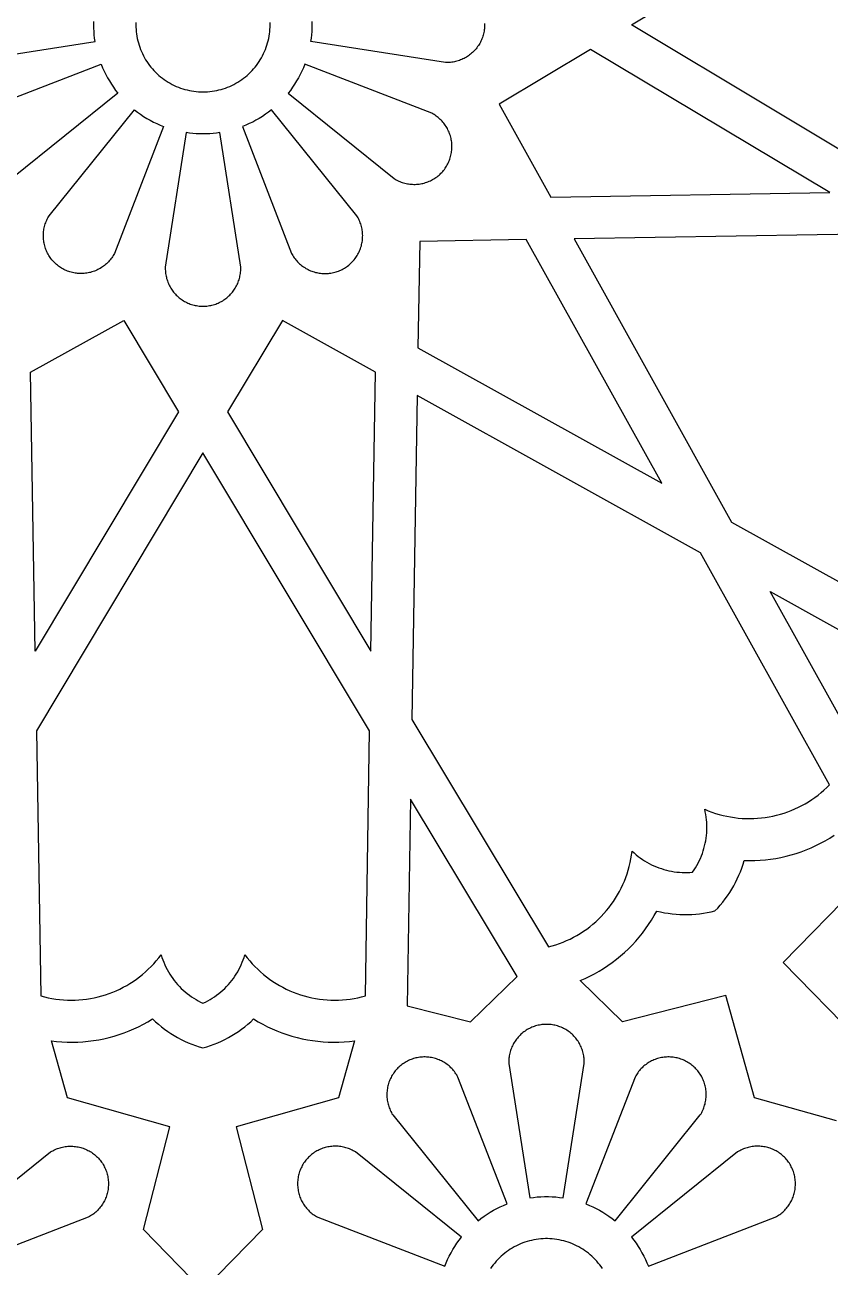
# Model space of a CAD drawing. Extents: x 0 to 1266, y 0 to 1438.
# Drawn here: x 590.9 to 782.2, y 423.7 to 719.1 of the extents above; entities that cross this region are included whole.
import ezdxf

# ---------------------------------------------------------------- set-up
doc = ezdxf.new("R2010")
doc.units = 0
doc.layers.add('Default_Layer', color=1, linetype='CONTINUOUS')

msp = doc.modelspace()

# ---------------------------------------------------------------- linework, layer by layer
at = {"layer": 'Default_Layer'}
for points in [[(801.06, 679.51), (734.98, 719.1), (801.06, 758.69)], [(575.63, 710.15), (607.58, 715.12), (607.58, 715.12), (607.47, 715.91), (607.38, 716.7), (607.32, 717.5), (607.28, 718.3), (607.27, 719.1), (607.28, 719.9)], [(617.28, 719.65), (617.27, 719.1), (617.28, 718.56), (617.31, 718.01), (617.36, 717.47), (617.42, 716.93), (617.5, 716.39), (617.61, 715.86), (617.73, 715.33), (617.86, 714.8), (618.02, 714.28), (618.19, 713.76), (618.38, 713.25), (618.59, 712.75), (618.82, 712.25), (619.06, 711.77), (619.32, 711.29), (619.59, 710.82), (619.88, 710.36), (620.19, 709.91), (620.51, 709.47), (620.85, 709.04), (621.2, 708.62), (621.56, 708.22), (621.94, 707.83), (622.33, 707.45), (622.74, 707.09), (623.15, 706.74), (623.58, 706.4), (624.02, 706.08), (624.47, 705.77), (624.93, 705.48), (625.4, 705.21), (625.88, 704.95), (626.37, 704.71), (626.86, 704.48), (627.37, 704.27), (627.88, 704.08), (628.39, 703.91), (628.91, 703.75), (629.44, 703.61), (629.97, 703.49), (630.51, 703.39), (631.04, 703.31), (631.58, 703.24), (632.13, 703.2), (632.67, 703.17), (633.21, 703.16), (633.76, 703.17), (634.3, 703.2), (634.84, 703.24), (635.38, 703.31), (635.92, 703.39), (636.46, 703.49), (636.99, 703.61), (637.52, 703.75), (638.04, 703.91), (638.55, 704.08), (639.06, 704.27), (639.57, 704.48), (640.06, 704.71), (640.55, 704.95), (641.03, 705.21), (641.5, 705.48), (641.96, 705.77), (642.41, 706.08), (642.85, 706.4), (643.27, 706.74), (643.69, 707.09), (644.1, 707.45), (644.49, 707.83), (644.86, 708.22), (645.23, 708.62), (645.58, 709.04), (645.92, 709.47), (646.24, 709.91), (646.54, 710.36), (646.83, 710.82), (647.11, 711.29), (647.37, 711.77), (647.61, 712.25), (647.84, 712.75), (648.04, 713.25), (648.24, 713.76), (648.41, 714.28), (648.56, 714.8), (648.7, 715.33), (648.82, 715.86), (648.92, 716.39), (649.01, 716.93), (649.07, 717.47), (649.12, 718.01), (649.15, 718.56), (649.16, 719.1), (649.15, 719.65)], [(700.11, 719.41), (700.12, 719.1), (700.11, 718.79), (700.1, 718.49), (700.07, 718.18), (700.03, 717.88), (699.99, 717.57), (699.93, 717.27), (699.86, 716.97), (699.78, 716.67), (699.69, 716.38), (699.6, 716.09), (699.49, 715.8), (699.37, 715.52), (699.24, 715.24), (699.1, 714.96), (698.96, 714.69), (698.8, 714.43), (698.64, 714.17), (698.46, 713.92), (698.28, 713.67), (698.09, 713.43), (697.89, 713.19), (697.69, 712.97), (697.47, 712.75), (697.25, 712.53), (697.02, 712.33), (696.79, 712.13), (696.55, 711.94), (696.3, 711.76), (696.04, 711.59), (695.78, 711.43), (695.52, 711.27), (695.25, 711.13), (694.97, 710.99), (694.69, 710.87), (694.4, 710.75), (694.12, 710.64), (693.83, 710.55), (693.53, 710.46), (693.23, 710.38), (692.93, 710.32), (692.63, 710.26), (692.33, 710.22), (692.02, 710.18), (691.72, 710.16), (691.41, 710.14), (691.1, 710.14), (690.79, 710.15), (658.85, 715.12), (658.85, 715.12), (658.96, 715.91), (659.04, 716.7), (659.11, 717.5), (659.14, 718.3), (659.16, 719.1), (659.14, 719.9)], [(578.87, 698.07), (609.02, 709.74), (609.02, 709.74), (609.36, 708.91), (609.72, 708.1), (610.11, 707.3), (610.53, 706.52), (610.97, 705.75), (611.44, 704.99), (611.94, 704.26), (612.46, 703.53), (613.01, 702.83), (587.83, 682.56)], [(798.36, 669.47), (721.35, 668.22), (758.77, 600.89), (813.9, 570.25)], [(783.69, 458.47), (764.21, 463.94), (757.38, 488.27), (732.9, 482.01), (722.83, 491.85), (723.98, 492.35), (725.11, 492.89), (726.22, 493.47), (727.31, 494.09), (728.38, 494.74), (729.42, 495.43), (730.44, 496.16), (731.44, 496.92), (732.41, 497.72), (733.35, 498.54), (734.26, 499.4), (735.15, 500.29), (736, 501.21), (736.82, 502.16), (737.6, 503.13), (738.36, 504.14), (739.08, 505.16), (739.76, 506.21), (740.4, 507.29), (741.01, 508.38), (741.92, 508.18), (742.83, 508), (743.75, 507.85), (744.68, 507.73), (745.6, 507.64), (746.53, 507.58), (747.46, 507.56), (748.4, 507.56), (749.33, 507.6), (750.26, 507.66), (751.18, 507.76), (752.1, 507.88), (753.02, 508.04), (753.94, 508.22), (754.84, 508.44), (755.48, 509.11), (756.1, 509.81), (756.69, 510.53), (757.26, 511.27), (757.81, 512.02), (758.33, 512.79), (758.82, 513.58), (759.29, 514.39), (759.73, 515.21), (760.15, 516.04), (760.54, 516.89), (760.9, 517.75), (761.23, 518.62), (761.53, 519.5), (761.8, 520.39), (763.05, 520.37), (764.31, 520.39), (765.56, 520.45), (766.81, 520.56), (768.05, 520.71), (769.29, 520.91), (770.52, 521.14), (771.74, 521.42), (772.96, 521.74), (774.16, 522.1), (775.34, 522.5), (776.52, 522.94), (777.67, 523.43), (778.81, 523.95), (779.93, 524.51), (781.03, 525.11), (782.11, 525.74), (783.17, 526.42)], [(788.7, 514.23), (771.04, 496.15), (788.7, 478.08)], [(571.82, 430.82), (597, 451.1), (597.26, 451.26), (597.53, 451.41), (597.81, 451.55), (598.09, 451.69), (598.38, 451.81), (598.67, 451.92), (598.96, 452.02), (599.25, 452.12), (599.55, 452.2), (599.86, 452.27), (600.16, 452.33), (600.47, 452.39), (600.77, 452.43), (601.08, 452.46), (601.39, 452.47), (601.7, 452.48), (602.01, 452.48), (602.32, 452.47), (602.63, 452.44), (602.94, 452.41), (603.25, 452.36), (603.55, 452.31), (603.86, 452.24), (604.16, 452.16), (604.46, 452.08), (604.75, 451.98), (605.04, 451.87), (605.33, 451.75), (605.61, 451.63), (605.89, 451.49), (606.16, 451.34), (606.43, 451.19), (606.7, 451.02), (606.95, 450.85), (607.2, 450.66), (607.45, 450.47), (607.68, 450.27), (607.91, 450.06), (608.14, 449.85), (608.35, 449.62), (608.56, 449.39), (608.76, 449.15), (608.95, 448.91), (609.13, 448.66), (609.31, 448.4), (609.47, 448.14), (609.63, 447.87), (609.77, 447.59), (609.91, 447.31), (610.03, 447.03), (610.15, 446.74), (610.26, 446.45), (610.35, 446.16), (610.44, 445.86), (610.52, 445.56), (610.58, 445.25), (610.64, 444.95), (610.68, 444.64), (610.71, 444.33), (610.74, 444.02), (610.75, 443.71), (610.75, 443.4), (610.74, 443.09), (610.72, 442.78), (610.69, 442.47), (610.65, 442.16), (610.59, 441.86), (610.53, 441.55), (610.46, 441.25), (610.37, 440.95), (610.28, 440.66), (610.18, 440.37), (610.06, 440.08), (609.94, 439.79), (609.8, 439.51), (609.66, 439.24), (609.51, 438.97), (609.34, 438.7), (609.17, 438.44), (608.99, 438.19), (608.8, 437.94), (608.61, 437.7), (608.4, 437.47), (608.19, 437.25), (607.97, 437.03), (607.74, 436.82), (607.5, 436.62), (607.26, 436.42), (607.01, 436.24), (606.75, 436.06), (606.49, 435.89), (606.23, 435.73), (605.95, 435.59), (575.8, 423.92)], [(728.09, 423.38), (727.78, 423.83), (727.45, 424.27), (727.11, 424.7), (726.75, 425.12), (726.38, 425.53), (725.99, 425.92), (725.59, 426.3), (725.18, 426.66), (724.76, 427.01), (724.32, 427.35), (723.87, 427.67), (723.42, 427.98), (722.95, 428.26), (722.47, 428.54), (721.98, 428.79), (721.49, 429.03), (720.98, 429.25), (720.47, 429.46), (719.95, 429.64), (719.43, 429.81), (718.9, 429.96), (718.37, 430.09), (717.83, 430.21), (717.28, 430.3), (716.74, 430.38), (716.19, 430.43), (715.64, 430.47), (715.09, 430.49), (714.54, 430.49), (713.99, 430.47), (713.44, 430.43), (712.9, 430.38), (712.35, 430.3), (711.81, 430.21), (711.27, 430.09), (710.74, 429.96), (710.21, 429.81), (709.68, 429.64), (709.17, 429.46), (708.65, 429.25), (708.15, 429.03), (707.65, 428.79), (707.17, 428.54), (706.69, 428.26), (706.22, 427.98), (705.76, 427.67), (705.31, 427.35), (704.88, 427.01), (704.45, 426.66), (704.04, 426.3), (703.64, 425.92), (703.26, 425.53), (702.89, 425.12), (702.53, 424.7), (702.18, 424.27), (701.86, 423.83), (701.54, 423.38)]]:
    msp.add_lwpolyline(points, dxfattribs=at)
for points in [[(703.54, 700.26), (715.84, 678.13), (782.11, 679.2), (725.25, 713.27), (703.54, 700.26)], [(657.41, 709.74), (657.07, 708.91), (656.71, 708.1), (656.32, 707.3), (655.9, 706.52), (655.45, 705.75), (654.98, 704.99), (654.49, 704.26), (653.97, 703.53), (653.42, 702.83), (678.6, 682.56), (678.87, 682.39), (679.14, 682.24), (679.41, 682.1), (679.7, 681.97), (679.98, 681.84), (680.27, 681.73), (680.56, 681.63), (680.86, 681.53), (681.16, 681.45), (681.46, 681.38), (681.76, 681.32), (682.07, 681.27), (682.38, 681.23), (682.69, 681.2), (683, 681.18), (683.31, 681.17), (683.62, 681.17), (683.93, 681.19), (684.24, 681.21), (684.55, 681.24), (684.85, 681.29), (685.16, 681.34), (685.46, 681.41), (685.76, 681.49), (686.06, 681.58), (686.36, 681.67), (686.65, 681.78), (686.93, 681.9), (687.22, 682.03), (687.5, 682.16), (687.77, 682.31), (688.04, 682.47), (688.3, 682.63), (688.56, 682.81), (688.81, 682.99), (689.05, 683.18), (689.29, 683.38), (689.52, 683.59), (689.74, 683.81), (689.96, 684.03), (690.16, 684.26), (690.36, 684.5), (690.55, 684.74), (690.74, 685), (690.91, 685.25), (691.07, 685.52), (691.23, 685.79), (691.38, 686.06), (691.51, 686.34), (691.64, 686.62), (691.76, 686.91), (691.86, 687.2), (691.96, 687.5), (692.04, 687.79), (692.12, 688.1), (692.19, 688.4), (692.24, 688.71), (692.28, 689.01), (692.32, 689.32), (692.34, 689.63), (692.35, 689.94), (692.35, 690.25), (692.34, 690.56), (692.32, 690.87), (692.29, 691.18), (692.25, 691.49), (692.2, 691.79), (692.14, 692.1), (692.06, 692.4), (691.98, 692.7), (691.88, 692.99), (691.78, 693.29), (691.67, 693.58), (691.54, 693.86), (691.41, 694.14), (691.26, 694.42), (691.11, 694.69), (690.95, 694.95), (690.78, 695.21), (690.6, 695.46), (690.41, 695.71), (690.21, 695.95), (690, 696.18), (689.79, 696.41), (689.57, 696.62), (689.34, 696.83), (689.11, 697.04), (688.86, 697.23), (688.61, 697.42), (688.36, 697.59), (688.1, 697.76), (687.83, 697.92), (687.56, 698.07), (657.41, 709.74)], [(616.94, 698.9), (617.65, 698.35), (618.37, 697.83), (619.11, 697.33), (619.86, 696.86), (620.63, 696.42), (621.42, 696), (622.21, 695.61), (623.03, 695.24), (623.85, 694.91), (612.18, 664.76), (612.03, 664.49), (611.87, 664.22), (611.7, 663.96), (611.53, 663.7), (611.34, 663.45), (611.15, 663.21), (610.95, 662.97), (610.74, 662.75), (610.52, 662.52), (610.29, 662.31), (610.06, 662.11), (609.82, 661.91), (609.57, 661.72), (609.32, 661.54), (609.06, 661.37), (608.8, 661.2), (608.53, 661.05), (608.25, 660.91), (607.97, 660.77), (607.69, 660.65), (607.4, 660.54), (607.11, 660.43), (606.81, 660.34), (606.51, 660.25), (606.21, 660.18), (605.91, 660.12), (605.6, 660.06), (605.29, 660.02), (604.98, 659.99), (604.67, 659.97), (604.36, 659.96), (604.05, 659.96), (603.74, 659.98), (603.43, 660), (603.12, 660.03), (602.82, 660.08), (602.51, 660.13), (602.21, 660.2), (601.91, 660.27), (601.61, 660.36), (601.31, 660.45), (601.02, 660.56), (600.73, 660.68), (600.45, 660.8), (600.17, 660.94), (599.9, 661.09), (599.63, 661.24), (599.37, 661.41), (599.11, 661.58), (598.86, 661.76), (598.61, 661.95), (598.37, 662.15), (598.14, 662.36), (597.92, 662.57), (597.7, 662.8), (597.49, 663.03), (597.29, 663.26), (597.1, 663.51), (596.92, 663.76), (596.74, 664.02), (596.58, 664.28), (596.42, 664.55), (596.28, 664.82), (596.14, 665.1), (596.01, 665.38), (595.89, 665.67), (595.79, 665.96), (595.69, 666.26), (595.6, 666.55), (595.52, 666.85), (595.46, 667.16), (595.4, 667.46), (595.36, 667.77), (595.32, 668.08), (595.3, 668.39), (595.28, 668.7), (595.28, 669.01), (595.29, 669.32), (595.31, 669.63), (595.34, 669.94), (595.38, 670.25), (595.43, 670.55), (595.49, 670.86), (595.56, 671.16), (595.65, 671.46), (595.74, 671.75), (595.84, 672.05), (595.96, 672.34), (596.08, 672.62), (596.21, 672.9), (596.36, 673.18), (596.51, 673.45), (596.67, 673.71), (616.94, 698.9)], [(649.48, 698.9), (648.78, 698.35), (648.06, 697.83), (647.32, 697.33), (646.57, 696.86), (645.8, 696.42), (645.01, 696), (644.21, 695.61), (643.4, 695.24), (642.58, 694.91), (654.25, 664.76), (654.4, 664.49), (654.56, 664.22), (654.72, 663.96), (654.9, 663.7), (655.09, 663.45), (655.28, 663.21), (655.48, 662.97), (655.69, 662.75), (655.91, 662.52), (656.14, 662.31), (656.37, 662.11), (656.61, 661.91), (656.85, 661.72), (657.11, 661.54), (657.37, 661.37), (657.63, 661.2), (657.9, 661.05), (658.18, 660.91), (658.46, 660.77), (658.74, 660.65), (659.03, 660.54), (659.32, 660.43), (659.62, 660.34), (659.92, 660.25), (660.22, 660.18), (660.52, 660.12), (660.83, 660.06), (661.14, 660.02), (661.44, 659.99), (661.75, 659.97), (662.06, 659.96), (662.37, 659.96), (662.69, 659.98), (662.99, 660), (663.3, 660.03), (663.61, 660.08), (663.92, 660.13), (664.22, 660.2), (664.52, 660.27), (664.82, 660.36), (665.11, 660.45), (665.41, 660.56), (665.69, 660.68), (665.98, 660.8), (666.26, 660.94), (666.53, 661.09), (666.8, 661.24), (667.06, 661.41), (667.32, 661.58), (667.57, 661.76), (667.82, 661.95), (668.05, 662.15), (668.29, 662.36), (668.51, 662.57), (668.73, 662.8), (668.93, 663.03), (669.13, 663.26), (669.33, 663.51), (669.51, 663.76), (669.68, 664.02), (669.85, 664.28), (670.01, 664.55), (670.15, 664.82), (670.29, 665.1), (670.42, 665.38), (670.53, 665.67), (670.64, 665.96), (670.74, 666.26), (670.83, 666.55), (670.9, 666.85), (670.97, 667.16), (671.03, 667.46), (671.07, 667.77), (671.11, 668.08), (671.13, 668.39), (671.14, 668.7), (671.15, 669.01), (671.14, 669.32), (671.12, 669.63), (671.09, 669.94), (671.05, 670.25), (671, 670.55), (670.94, 670.86), (670.86, 671.16), (670.78, 671.46), (670.69, 671.75), (670.58, 672.05), (670.47, 672.34), (670.35, 672.62), (670.22, 672.9), (670.07, 673.18), (669.92, 673.45), (669.76, 673.71), (649.48, 698.9)], [(633.21, 693.16), (632.41, 693.17), (631.61, 693.21), (630.82, 693.27), (630.02, 693.36), (629.23, 693.47), (624.26, 661.52), (624.25, 661.21), (624.26, 660.91), (624.27, 660.6), (624.29, 660.29), (624.33, 659.99), (624.37, 659.68), (624.43, 659.38), (624.5, 659.08), (624.57, 658.79), (624.66, 658.49), (624.76, 658.2), (624.86, 657.91), (624.98, 657.63), (625.1, 657.35), (625.24, 657.07), (625.38, 656.8), (625.54, 656.53), (625.7, 656.27), (625.87, 656.02), (626.05, 655.77), (626.24, 655.53), (626.44, 655.29), (626.65, 655.06), (626.86, 654.84), (627.08, 654.63), (627.31, 654.42), (627.54, 654.22), (627.78, 654.03), (628.03, 653.85), (628.28, 653.68), (628.54, 653.51), (628.81, 653.36), (629.08, 653.21), (629.35, 653.07), (629.63, 652.95), (629.91, 652.83), (630.2, 652.72), (630.49, 652.62), (630.79, 652.53), (631.08, 652.46), (631.38, 652.39), (631.69, 652.33), (631.99, 652.28), (632.29, 652.25), (632.6, 652.22), (632.91, 652.2), (633.21, 652.2), (633.52, 652.2), (633.83, 652.22), (634.13, 652.25), (634.44, 652.28), (634.74, 652.33), (635.04, 652.39), (635.34, 652.46), (635.64, 652.53), (635.94, 652.62), (636.23, 652.72), (636.51, 652.83), (636.8, 652.95), (637.08, 653.07), (637.35, 653.21), (637.62, 653.36), (637.89, 653.51), (638.15, 653.68), (638.4, 653.85), (638.65, 654.03), (638.89, 654.22), (639.12, 654.42), (639.35, 654.63), (639.57, 654.84), (639.78, 655.06), (639.99, 655.29), (640.19, 655.53), (640.37, 655.77), (640.55, 656.02), (640.73, 656.27), (640.89, 656.53), (641.04, 656.8), (641.19, 657.07), (641.32, 657.35), (641.45, 657.63), (641.57, 657.91), (641.67, 658.2), (641.77, 658.49), (641.86, 658.79), (641.93, 659.08), (642, 659.38), (642.05, 659.68), (642.1, 659.99), (642.13, 660.29), (642.16, 660.6), (642.17, 660.91), (642.18, 661.21), (642.17, 661.52), (637.2, 693.47), (636.41, 693.36), (635.61, 693.27), (634.81, 693.21), (634.01, 693.17), (633.21, 693.16)], [(684.69, 667.62), (684.28, 642.31), (742.22, 610.1), (710.01, 668.03), (684.69, 667.62)], [(614.37, 648.78), (627.39, 627.06), (593.32, 570.2), (592.24, 636.48), (614.37, 648.78)], [(652.06, 648.78), (639.04, 627.06), (673.11, 570.2), (674.19, 636.48), (652.06, 648.78)], [(752.4, 532.59), (753.25, 532.23), (754.11, 531.91), (754.98, 531.61), (755.86, 531.35), (756.75, 531.12), (757.65, 530.92), (758.55, 530.75), (759.46, 530.61), (760.37, 530.5), (761.29, 530.42), (762.21, 530.38), (763.13, 530.37), (764.04, 530.39), (764.96, 530.44), (765.88, 530.52), (766.79, 530.63), (767.7, 530.78), (768.6, 530.96), (769.49, 531.16), (770.38, 531.4), (771.26, 531.67), (772.13, 531.97), (772.98, 532.3), (773.83, 532.66), (774.66, 533.05), (775.48, 533.47), (776.29, 533.91), (777.07, 534.38), (777.84, 534.88), (778.6, 535.41), (779.33, 535.96), (780.05, 536.54), (780.74, 537.14), (781.42, 537.77), (782.07, 538.41), (751.42, 593.54), (684.1, 630.97), (682.85, 553.95), (715.27, 499.85), (716.15, 500.09), (717.03, 500.36), (717.9, 500.66), (718.76, 500.99), (719.6, 501.35), (720.44, 501.74), (721.25, 502.16), (722.06, 502.6), (722.84, 503.08), (723.61, 503.58), (724.37, 504.11), (725.1, 504.66), (725.82, 505.24), (726.51, 505.84), (727.18, 506.46), (727.83, 507.11), (728.46, 507.78), (729.07, 508.48), (729.65, 509.19), (730.2, 509.92), (730.73, 510.67), (731.23, 511.44), (731.71, 512.23), (732.16, 513.03), (732.58, 513.85), (732.97, 514.68), (733.33, 515.52), (733.67, 516.38), (733.97, 517.25), (734.24, 518.12), (734.49, 519.01), (734.7, 519.9), (734.88, 520.8), (735.03, 521.71), (735.15, 522.62), (735.61, 522.2), (736.09, 521.79), (736.58, 521.39), (737.08, 521.02), (737.59, 520.66), (738.12, 520.32), (738.66, 520), (739.21, 519.7), (739.77, 519.41), (740.34, 519.15), (740.92, 518.9), (741.5, 518.67), (742.1, 518.47), (742.7, 518.28), (743.3, 518.12), (743.91, 517.98), (744.53, 517.85), (745.15, 517.75), (745.77, 517.67), (746.4, 517.61), (747.02, 517.57), (747.65, 517.56), (748.28, 517.56), (748.9, 517.59), (749.53, 517.64), (749.89, 518.15), (750.22, 518.68), (750.54, 519.22), (750.84, 519.78), (751.12, 520.34), (751.38, 520.91), (751.62, 521.49), (751.84, 522.08), (752.05, 522.67), (752.23, 523.27), (752.39, 523.88), (752.53, 524.49), (752.64, 525.11), (752.74, 525.73), (752.82, 526.35), (752.87, 526.98), (752.91, 527.6), (752.92, 528.23), (752.91, 528.86), (752.88, 529.49), (752.83, 530.11), (752.75, 530.73), (752.66, 531.36), (752.54, 531.97), (752.4, 532.59)], [(671.78, 488.19), (672.8, 551.26), (633.21, 617.33), (593.62, 551.26), (594.65, 488.19), (595.54, 487.96), (596.43, 487.75), (597.33, 487.58), (598.24, 487.44), (599.15, 487.33), (600.07, 487.25), (600.99, 487.2), (601.91, 487.19), (602.82, 487.2), (603.74, 487.25), (604.66, 487.33), (605.57, 487.44), (606.48, 487.59), (607.38, 487.76), (608.27, 487.97), (609.16, 488.2), (610.04, 488.47), (610.91, 488.77), (611.77, 489.1), (612.62, 489.45), (613.45, 489.84), (614.27, 490.25), (615.08, 490.7), (615.86, 491.17), (616.64, 491.66), (617.39, 492.19), (618.13, 492.74), (618.85, 493.31), (619.54, 493.91), (620.22, 494.53), (620.87, 495.18), (621.5, 495.85), (622.11, 496.54), (622.69, 497.25), (623.25, 497.98), (623.44, 497.38), (623.65, 496.79), (623.87, 496.2), (624.12, 495.63), (624.39, 495.06), (624.68, 494.5), (624.98, 493.95), (625.31, 493.41), (625.65, 492.89), (626.01, 492.37), (626.39, 491.87), (626.78, 491.38), (627.19, 490.91), (627.62, 490.45), (628.06, 490), (628.52, 489.57), (628.99, 489.16), (629.48, 488.76), (629.98, 488.38), (630.49, 488.01), (631.01, 487.67), (631.55, 487.34), (632.09, 487.03), (632.65, 486.74), (633.21, 486.47), (633.78, 486.74), (634.34, 487.03), (634.88, 487.34), (635.42, 487.67), (635.94, 488.01), (636.45, 488.38), (636.95, 488.76), (637.44, 489.16), (637.91, 489.57), (638.37, 490), (638.81, 490.45), (639.24, 490.91), (639.65, 491.38), (640.04, 491.87), (640.42, 492.37), (640.78, 492.89), (641.12, 493.41), (641.45, 493.95), (641.75, 494.5), (642.04, 495.06), (642.31, 495.63), (642.55, 496.2), (642.78, 496.79), (642.99, 497.38), (643.18, 497.98), (643.74, 497.25), (644.32, 496.54), (644.93, 495.85), (645.56, 495.18), (646.21, 494.53), (646.89, 493.91), (647.58, 493.31), (648.3, 492.74), (649.04, 492.19), (649.79, 491.66), (650.56, 491.17), (651.35, 490.7), (652.16, 490.25), (652.98, 489.84), (653.81, 489.45), (654.66, 489.1), (655.52, 488.77), (656.39, 488.47), (657.27, 488.2), (658.15, 487.97), (659.05, 487.76), (659.95, 487.59), (660.86, 487.44), (661.77, 487.33), (662.69, 487.25), (663.6, 487.2), (664.52, 487.19), (665.44, 487.2), (666.36, 487.25), (667.27, 487.33), (668.19, 487.44), (669.09, 487.58), (670, 487.75), (670.89, 487.96), (671.78, 488.19)], [(791.87, 541.36), (767.98, 584.34), (810.95, 560.45), (806.77, 545.54), (791.87, 541.36)], [(681.74, 485.85), (696.74, 482.01), (707.81, 492.83), (682.54, 535.01), (681.74, 485.85)], [(669.23, 477.49), (665.43, 463.94), (641.1, 457.11), (647.35, 432.63), (633.21, 418.15), (619.07, 432.63), (625.33, 457.11), (601, 463.94), (597.2, 477.49), (598.44, 477.35), (599.69, 477.25), (600.94, 477.2), (602.2, 477.19), (603.45, 477.22), (604.7, 477.3), (605.95, 477.41), (607.19, 477.57), (608.43, 477.78), (609.66, 478.02), (610.88, 478.31), (612.08, 478.64), (613.28, 479.01), (614.47, 479.42), (615.64, 479.87), (616.79, 480.36), (617.92, 480.89), (619.04, 481.46), (620.14, 482.07), (621.21, 482.72), (621.89, 482.08), (622.6, 481.47), (623.32, 480.88), (624.06, 480.32), (624.82, 479.78), (625.59, 479.26), (626.39, 478.77), (627.19, 478.31), (628.02, 477.88), (628.85, 477.47), (629.7, 477.09), (630.57, 476.73), (631.44, 476.41), (632.32, 476.11), (633.21, 475.85), (634.11, 476.11), (634.99, 476.41), (635.86, 476.73), (636.72, 477.09), (637.57, 477.47), (638.41, 477.88), (639.23, 478.31), (640.04, 478.77), (640.83, 479.26), (641.61, 479.78), (642.37, 480.32), (643.11, 480.88), (643.83, 481.47), (644.54, 482.08), (645.22, 482.72), (646.29, 482.07), (647.39, 481.46), (648.5, 480.89), (649.64, 480.36), (650.79, 479.87), (651.96, 479.42), (653.15, 479.01), (654.34, 478.64), (655.55, 478.31), (656.77, 478.02), (658, 477.78), (659.24, 477.57), (660.48, 477.41), (661.73, 477.3), (662.98, 477.22), (664.23, 477.19), (665.49, 477.2), (666.74, 477.25), (667.99, 477.35), (669.23, 477.49)], [(710.83, 440.18), (711.71, 440.31), (712.6, 440.4), (713.48, 440.46), (714.37, 440.49), (715.26, 440.49), (716.15, 440.46), (717.04, 440.4), (717.92, 440.31), (718.8, 440.18), (723.77, 472.13), (723.78, 472.44), (723.78, 472.75), (723.76, 473.06), (723.74, 473.37), (723.7, 473.68), (723.65, 473.99), (723.6, 474.29), (723.53, 474.6), (723.45, 474.9), (723.36, 475.19), (723.26, 475.49), (723.16, 475.78), (723.04, 476.07), (722.91, 476.35), (722.77, 476.63), (722.62, 476.9), (722.46, 477.17), (722.3, 477.43), (722.12, 477.68), (721.94, 477.93), (721.75, 478.18), (721.54, 478.41), (721.34, 478.64), (721.12, 478.87), (720.89, 479.08), (720.66, 479.29), (720.42, 479.49), (720.18, 479.67), (719.93, 479.86), (719.67, 480.03), (719.4, 480.19), (719.13, 480.35), (718.86, 480.49), (718.58, 480.63), (718.3, 480.75), (718.01, 480.87), (717.71, 480.97), (717.42, 481.07), (717.12, 481.15), (716.82, 481.23), (716.52, 481.29), (716.21, 481.34), (715.9, 481.39), (715.59, 481.42), (715.28, 481.44), (714.97, 481.45), (714.66, 481.45), (714.35, 481.44), (714.04, 481.42), (713.73, 481.39), (713.43, 481.34), (713.12, 481.29), (712.82, 481.23), (712.52, 481.15), (712.22, 481.07), (711.92, 480.97), (711.63, 480.87), (711.34, 480.75), (711.06, 480.63), (710.78, 480.49), (710.5, 480.35), (710.23, 480.19), (709.97, 480.03), (709.71, 479.86), (709.46, 479.67), (709.21, 479.49), (708.97, 479.29), (708.74, 479.08), (708.52, 478.87), (708.3, 478.64), (708.09, 478.41), (707.89, 478.18), (707.7, 477.93), (707.51, 477.68), (707.34, 477.43), (707.17, 477.17), (707.01, 476.9), (706.87, 476.63), (706.73, 476.35), (706.6, 476.07), (706.48, 475.78), (706.37, 475.49), (706.27, 475.19), (706.18, 474.9), (706.11, 474.6), (706.04, 474.29), (705.98, 473.99), (705.94, 473.68), (705.9, 473.37), (705.87, 473.06), (705.86, 472.75), (705.86, 472.44), (705.86, 472.13), (710.83, 440.18)], [(698.55, 434.76), (699.25, 435.3), (699.97, 435.82), (700.71, 436.32), (701.46, 436.79), (702.23, 437.24), (703.02, 437.65), (703.82, 438.04), (704.63, 438.41), (705.45, 438.74), (693.78, 468.89), (693.63, 469.17), (693.48, 469.43), (693.31, 469.7), (693.13, 469.95), (692.95, 470.2), (692.75, 470.44), (692.55, 470.68), (692.34, 470.91), (692.12, 471.13), (691.9, 471.34), (691.66, 471.55), (691.42, 471.74), (691.18, 471.93), (690.93, 472.11), (690.67, 472.29), (690.4, 472.45), (690.13, 472.6), (689.86, 472.74), (689.58, 472.88), (689.29, 473), (689, 473.12), (688.71, 473.22), (688.42, 473.32), (688.12, 473.4), (687.81, 473.47), (687.51, 473.54), (687.2, 473.59), (686.9, 473.63), (686.59, 473.66), (686.28, 473.68), (685.97, 473.69), (685.66, 473.69), (685.35, 473.68), (685.04, 473.65), (684.73, 473.62), (684.42, 473.58), (684.12, 473.52), (683.81, 473.46), (683.51, 473.38), (683.21, 473.29), (682.92, 473.2), (682.63, 473.09), (682.34, 472.98), (682.06, 472.85), (681.78, 472.71), (681.5, 472.57), (681.23, 472.41), (680.97, 472.25), (680.71, 472.07), (680.46, 471.89), (680.22, 471.7), (679.98, 471.5), (679.75, 471.29), (679.52, 471.08), (679.31, 470.86), (679.1, 470.63), (678.9, 470.39), (678.71, 470.14), (678.52, 469.89), (678.35, 469.64), (678.18, 469.37), (678.03, 469.11), (677.88, 468.83), (677.74, 468.55), (677.62, 468.27), (677.5, 467.98), (677.39, 467.69), (677.29, 467.4), (677.2, 467.1), (677.13, 466.8), (677.06, 466.5), (677.01, 466.19), (676.96, 465.88), (676.93, 465.57), (676.9, 465.26), (676.89, 464.95), (676.89, 464.64), (676.89, 464.33), (676.91, 464.02), (676.94, 463.71), (676.98, 463.41), (677.03, 463.1), (677.1, 462.8), (677.17, 462.49), (677.25, 462.2), (677.34, 461.9), (677.45, 461.61), (677.56, 461.32), (677.68, 461.03), (677.82, 460.75), (677.96, 460.48), (678.11, 460.2), (678.27, 459.94), (698.55, 434.76)], [(724.18, 438.74), (725.01, 438.41), (725.82, 438.04), (726.62, 437.65), (727.4, 437.24), (728.17, 436.79), (728.93, 436.32), (729.66, 435.82), (730.39, 435.3), (731.09, 434.76), (751.36, 459.94), (751.53, 460.2), (751.68, 460.48), (751.82, 460.75), (751.95, 461.03), (752.08, 461.32), (752.19, 461.61), (752.29, 461.9), (752.39, 462.2), (752.47, 462.49), (752.54, 462.8), (752.6, 463.1), (752.65, 463.41), (752.69, 463.71), (752.72, 464.02), (752.74, 464.33), (752.75, 464.64), (752.75, 464.95), (752.73, 465.26), (752.71, 465.57), (752.68, 465.88), (752.63, 466.19), (752.57, 466.5), (752.51, 466.8), (752.43, 467.1), (752.34, 467.4), (752.25, 467.69), (752.14, 467.98), (752.02, 468.27), (751.89, 468.55), (751.76, 468.83), (751.61, 469.11), (751.45, 469.37), (751.29, 469.64), (751.11, 469.89), (750.93, 470.14), (750.74, 470.39), (750.54, 470.63), (750.33, 470.86), (750.11, 471.08), (749.89, 471.29), (749.66, 471.5), (749.42, 471.7), (749.18, 471.89), (748.92, 472.07), (748.67, 472.25), (748.4, 472.41), (748.13, 472.57), (747.86, 472.71), (747.58, 472.85), (747.3, 472.98), (747.01, 473.09), (746.72, 473.2), (746.42, 473.29), (746.13, 473.38), (745.82, 473.46), (745.52, 473.52), (745.21, 473.58), (744.91, 473.62), (744.6, 473.65), (744.29, 473.68), (743.98, 473.69), (743.67, 473.69), (743.36, 473.68), (743.05, 473.66), (742.74, 473.63), (742.43, 473.59), (742.13, 473.54), (741.82, 473.47), (741.52, 473.4), (741.22, 473.32), (740.93, 473.22), (740.63, 473.12), (740.34, 473), (740.06, 472.88), (739.78, 472.74), (739.5, 472.6), (739.23, 472.45), (738.97, 472.29), (738.71, 472.11), (738.46, 471.93), (738.21, 471.74), (737.97, 471.55), (737.74, 471.34), (737.51, 471.13), (737.3, 470.91), (737.09, 470.68), (736.88, 470.44), (736.69, 470.2), (736.5, 469.95), (736.33, 469.7), (736.16, 469.43), (736, 469.17), (735.85, 468.89), (724.18, 438.74)], [(690.63, 423.92), (690.96, 424.74), (691.32, 425.55), (691.71, 426.35), (692.13, 427.13), (692.58, 427.9), (693.05, 428.66), (693.54, 429.4), (694.07, 430.12), (694.61, 430.82), (669.43, 451.1), (669.16, 451.26), (668.89, 451.41), (668.62, 451.55), (668.34, 451.69), (668.05, 451.81), (667.76, 451.92), (667.47, 452.02), (667.17, 452.12), (666.87, 452.2), (666.57, 452.27), (666.27, 452.33), (665.96, 452.39), (665.65, 452.43), (665.35, 452.46), (665.04, 452.47), (664.73, 452.48), (664.41, 452.48), (664.1, 452.47), (663.79, 452.44), (663.49, 452.41), (663.18, 452.36), (662.87, 452.31), (662.57, 452.24), (662.27, 452.16), (661.97, 452.08), (661.68, 451.98), (661.39, 451.87), (661.1, 451.75), (660.82, 451.63), (660.54, 451.49), (660.26, 451.34), (660, 451.19), (659.73, 451.02), (659.48, 450.85), (659.23, 450.66), (658.98, 450.47), (658.74, 450.27), (658.51, 450.06), (658.29, 449.85), (658.08, 449.62), (657.87, 449.39), (657.67, 449.15), (657.48, 448.91), (657.3, 448.66), (657.12, 448.4), (656.96, 448.14), (656.8, 447.87), (656.66, 447.59), (656.52, 447.31), (656.39, 447.03), (656.28, 446.74), (656.17, 446.45), (656.07, 446.16), (655.99, 445.86), (655.91, 445.56), (655.85, 445.25), (655.79, 444.95), (655.75, 444.64), (655.71, 444.33), (655.69, 444.02), (655.68, 443.71), (655.68, 443.4), (655.69, 443.09), (655.71, 442.78), (655.74, 442.47), (655.78, 442.16), (655.83, 441.86), (655.9, 441.55), (655.97, 441.25), (656.05, 440.95), (656.15, 440.66), (656.25, 440.37), (656.37, 440.08), (656.49, 439.79), (656.62, 439.51), (656.77, 439.24), (656.92, 438.97), (657.08, 438.7), (657.26, 438.44), (657.44, 438.19), (657.62, 437.94), (657.82, 437.7), (658.03, 437.47), (658.24, 437.25), (658.46, 437.03), (658.69, 436.82), (658.93, 436.62), (659.17, 436.42), (659.42, 436.24), (659.67, 436.06), (659.94, 435.89), (660.2, 435.73), (660.47, 435.59), (690.63, 423.92)], [(735.02, 430.82), (735.57, 430.12), (736.09, 429.4), (736.59, 428.66), (737.06, 427.9), (737.5, 427.13), (737.92, 426.35), (738.31, 425.55), (738.68, 424.74), (739.01, 423.92), (769.16, 435.59), (769.43, 435.73), (769.7, 435.89), (769.96, 436.06), (770.22, 436.24), (770.47, 436.42), (770.71, 436.62), (770.95, 436.82), (771.17, 437.03), (771.4, 437.25), (771.61, 437.47), (771.81, 437.7), (772.01, 437.94), (772.2, 438.19), (772.38, 438.44), (772.55, 438.7), (772.71, 438.97), (772.87, 439.24), (773.01, 439.51), (773.15, 439.79), (773.27, 440.08), (773.38, 440.37), (773.49, 440.66), (773.58, 440.95), (773.67, 441.25), (773.74, 441.55), (773.8, 441.86), (773.86, 442.16), (773.9, 442.47), (773.93, 442.78), (773.95, 443.09), (773.96, 443.4), (773.96, 443.71), (773.94, 444.02), (773.92, 444.33), (773.89, 444.64), (773.84, 444.95), (773.79, 445.25), (773.72, 445.56), (773.65, 445.86), (773.56, 446.16), (773.47, 446.45), (773.36, 446.74), (773.24, 447.03), (773.12, 447.31), (772.98, 447.59), (772.83, 447.87), (772.68, 448.14), (772.51, 448.4), (772.34, 448.66), (772.16, 448.91), (771.97, 449.15), (771.77, 449.39), (771.56, 449.62), (771.35, 449.85), (771.12, 450.06), (770.89, 450.27), (770.66, 450.47), (770.41, 450.66), (770.16, 450.85), (769.9, 451.02), (769.64, 451.19), (769.37, 451.34), (769.1, 451.49), (768.82, 451.63), (768.54, 451.75), (768.25, 451.87), (767.96, 451.98), (767.66, 452.08), (767.37, 452.16), (767.07, 452.24), (766.76, 452.31), (766.46, 452.36), (766.15, 452.41), (765.84, 452.44), (765.53, 452.47), (765.22, 452.48), (764.91, 452.48), (764.6, 452.47), (764.29, 452.46), (763.98, 452.43), (763.67, 452.39), (763.37, 452.33), (763.06, 452.27), (762.76, 452.2), (762.46, 452.12), (762.17, 452.02), (761.87, 451.92), (761.58, 451.81), (761.3, 451.69), (761.02, 451.55), (760.74, 451.41), (760.47, 451.26), (760.21, 451.1), (735.02, 430.82)]]:
    msp.add_lwpolyline(points, close=True, dxfattribs=at)

doc.saveas('drawing.dxf')
